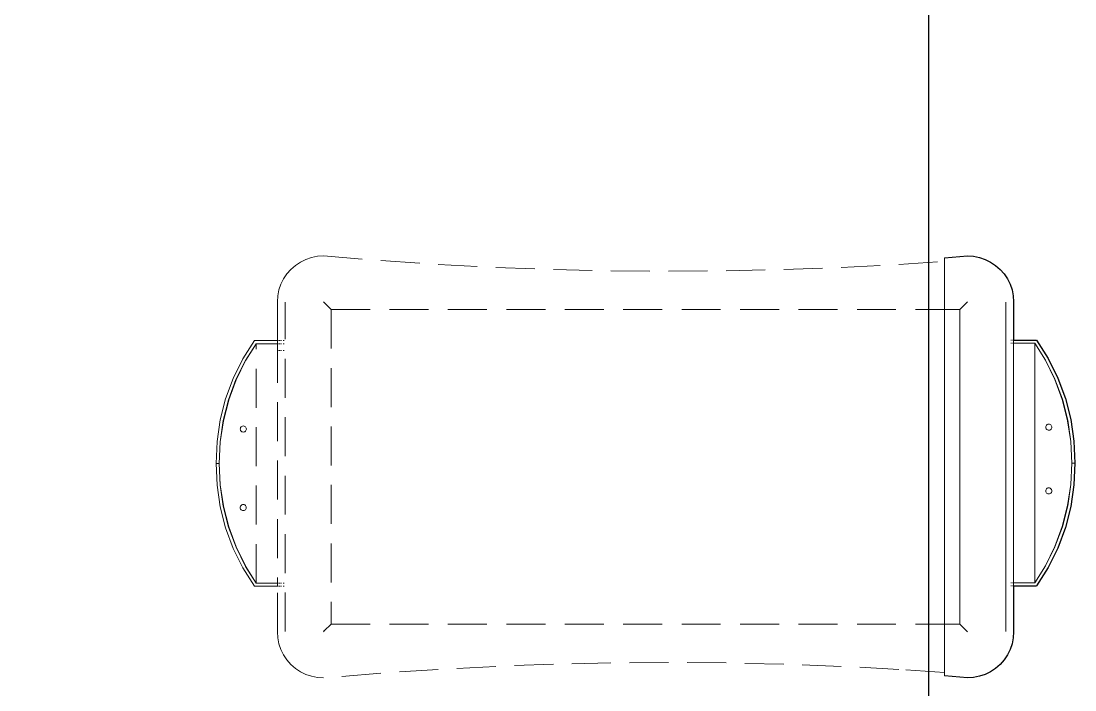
# Model space of a CAD drawing. Header units: millimetres. Extents: x 2562 to 7288, y 778 to 5635.
# Drawn here: x 5823.6 to 5892.4, y 1605 to 1648.6 of the extents above; entities that cross this region are included whole.
import ezdxf

# ---------------------------------------------------------------- set-up
doc = ezdxf.new("R2010")
doc.units = ezdxf.units.MM
doc.linetypes.add('DASHEDX2', pattern=[38.1, 25.4, -12.7])
doc.layers.add('0-gnl-gor3', color=252, linetype='Continuous')
doc.layers.add('2-tef-sabit', color=251, linetype='Continuous')

# ---------------------------------------------------------------- blocks, each defined once
blk = doc.blocks.new('GARBAGE')
at = {"layer": '0-gnl-gor3', "color": 54, "linetype": 'DASHEDX2', "lineweight": 9}
for p, q in [((-16.51, 474.37), (-30.59, 472.27)), ((-2.25, 475), (-16.51, 474.37)), ((12.01, 474.37), (-2.25, 475)), ((-2.25, 475), (-2.25, 473)), ((26.09, 472.28), (12.01, 474.37)), ((-44.34, 468.75), (-57.63, 463.83)), ((-30.59, 472.27), (-44.34, 468.75)), ((-43.75, 466.84), (-30.19, 470.32)), ((-43.56, 466.7), (-30.02, 470.18)), ((-30.19, 470.32), (-16.31, 472.38)), ((-30.02, 470.18), (-16.21, 472.29)), ((-16.31, 472.38), (-2.25, 473)), ((-16.21, 472.29), (-2.25, 473)), ((-2.25, 473), (11.82, 472.37)), ((-2.25, 473), (11.71, 472.29)), ((11.71, 472.29), (25.35, 470.21)), ((11.82, 472.37), (25.71, 470.31)), ((25.53, 470.19), (25.35, 470.21)), ((25.53, 470.19), (39.06, 466.69)), ((25.71, 470.31), (39.26, 466.83)), ((39.84, 468.76), (26.09, 472.28)), ((53.12, 463.83), (39.84, 468.76)), ((-57.63, 463.83), (-70.3, 457.56)), ((-69.33, 455.8), (-56.84, 461.99)), ((-69.23, 455.72), (-56.67, 461.86)), ((-56.84, 461.99), (-43.75, 466.84)), ((-56.67, 461.86), (-43.7, 466.65)), ((-43.56, 466.7), (-43.7, 466.65)), ((39.06, 466.69), (52.18, 461.86)), ((39.26, 466.83), (52.35, 461.98)), ((52.18, 461.86), (64.49, 455.85)), ((52.35, 461.98), (64.84, 455.8)), ((65.8, 457.56), (53.12, 463.83)), ((-70.3, 457.56), (-82.25, 450)), ((-80.25, 448.89), (-69.33, 455.8)), ((-80.25, 448.89), (-69.6, 455.49)), ((-69.6, 455.49), (-69.33, 455.66)), ((-69.23, 455.72), (-69.33, 455.66)), ((-26.66, 457.23), (-26.59, 457.75)), ((-26.59, 456.71), (-26.66, 457.23)), ((-26.59, 457.75), (-26.39, 458.23)), ((-26.39, 456.23), (-26.59, 456.71)), ((-26.39, 458.23), (-26.07, 458.64)), ((-26.07, 455.82), (-26.39, 456.23)), ((-26.07, 458.64), (-25.66, 458.96)), ((-25.66, 455.5), (-26.07, 455.82)), ((-25.66, 458.96), (-25.17, 459.16)), ((-25.17, 455.3), (-25.66, 455.5)), ((-25.17, 459.16), (-24.66, 459.23)), ((-24.66, 455.23), (-25.17, 455.3)), ((-24.66, 459.23), (-24.14, 459.16)), ((-24.14, 455.3), (-24.66, 455.23)), ((-24.14, 459.16), (-23.66, 458.96)), ((-23.66, 455.5), (-24.14, 455.3)), ((-23.66, 458.96), (-23.24, 458.64)), ((-23.24, 455.82), (-23.66, 455.5)), ((-23.24, 458.64), (-22.92, 458.23)), ((-22.92, 456.23), (-23.24, 455.82)), ((-22.92, 458.23), (-22.72, 457.75)), ((-22.72, 456.71), (-22.92, 456.23)), ((-22.72, 457.75), (-22.66, 457.23)), ((-22.66, 457.23), (-22.72, 456.71)), ((24.51, 457.29), (24.58, 457.81)), ((24.58, 456.77), (24.51, 457.29)), ((24.58, 457.81), (24.78, 458.29)), ((24.78, 456.29), (24.58, 456.77)), ((24.78, 458.29), (25.09, 458.71)), ((25.09, 455.88), (24.78, 456.29)), ((25.09, 458.71), (25.51, 459.02)), ((25.51, 455.56), (25.09, 455.88)), ((25.51, 459.02), (25.99, 459.22)), ((25.99, 455.36), (25.51, 455.56)), ((25.99, 459.22), (26.51, 459.29)), ((26.51, 455.29), (25.99, 455.36)), ((26.51, 459.29), (27.03, 459.22)), ((27.03, 455.36), (26.51, 455.29)), ((27.03, 459.22), (27.51, 459.02)), ((27.51, 455.56), (27.03, 455.36)), ((27.51, 459.02), (27.92, 458.71)), ((27.92, 455.88), (27.51, 455.56)), ((27.92, 458.71), (28.24, 458.29)), ((28.24, 456.29), (27.92, 455.88)), ((28.24, 458.29), (28.44, 457.81)), ((28.44, 456.77), (28.24, 456.29)), ((28.44, 457.81), (28.51, 457.29)), ((28.51, 457.29), (28.44, 456.77)), ((64.74, 455.72), (64.49, 455.85)), ((64.74, 455.72), (75.75, 448.89)), ((64.84, 455.8), (75.75, 448.89)), ((77.75, 450), (65.8, 457.56)), ((-82.25, 435), (-82.25, 450)), ((75.75, 448.89), (-80.25, 448.89)), ((-80.25, 435), (-80.25, 448.89)), ((75.75, 448.89), (75.75, 435)), ((77.75, 435), (77.75, 450)), ((-115.26, 433.98), (-118.98, 432.72)), ((-111.42, 434.74), (-115.26, 433.98)), ((-107.5, 435), (-111.42, 434.74)), ((-82.25, 435), (-107.5, 435)), ((-82.25, 434.6), (-82.25, 435)), ((-80.25, 435), (-82.25, 435)), ((-82.25, 433.21), (-82.25, 434)), ((-80.25, 434.6), (-80.25, 435)), ((-80.25, 435), (75.75, 435)), ((-80.25, 433.21), (-80.25, 434)), ((-75.8, 435), (-75.8, 434.6)), ((-75.8, 434), (-75.8, 433.21)), ((75.75, 435), (75.75, 434.6)), ((77.75, 435), (75.75, 435)), ((75.75, 434), (75.75, 433.21)), ((77.75, 434.6), (77.75, 435)), ((107.5, 435), (77.75, 435)), ((77.75, 433.21), (77.75, 434)), ((111.42, 434.74), (107.5, 435)), ((115.26, 433.98), (111.42, 434.74)), ((118.98, 432.72), (115.26, 433.98)), ((-128.71, 426.21), (-131.3, 423.26)), ((-125.76, 428.8), (-128.71, 426.21)), ((-122.5, 430.98), (-125.76, 428.8)), ((-118.98, 432.72), (-122.5, 430.98)), ((107.34, 430), (-107.34, 430)), ((-82.25, 432.25), (-82.25, 432.75)), ((-82.25, 430.6), (-82.25, 431.17)), ((-80.25, 432.25), (-80.25, 432.75)), ((-80.25, 430.6), (-80.25, 431.17)), ((-75.8, 432.75), (-75.8, 432.25)), ((-75.8, 431.17), (-75.8, 430.6)), ((75.75, 432.75), (75.75, 432.25)), ((75.75, 431.17), (75.75, 430.6)), ((77.75, 432.25), (77.75, 432.75)), ((77.75, 430.6), (77.75, 431.17)), ((122.5, 430.98), (118.98, 432.72)), ((125.76, 428.8), (122.5, 430.98)), ((128.71, 426.21), (125.76, 428.8)), ((131.3, 423.26), (128.71, 426.21)), ((-133.48, 420), (-135.22, 416.48)), ((-131.3, 423.26), (-133.48, 420)), ((133.48, 420), (131.3, 423.26)), ((135.22, 416.48), (133.48, 420)), ((-136.48, 412.76), (-137.24, 408.92)), ((-135.22, 416.48), (-136.48, 412.76)), ((136.48, 412.76), (135.22, 416.48)), ((137.24, 408.92), (136.48, 412.76)), ((-137.24, 408.92), (-137.5, 405)), ((137.5, 405), (137.24, 408.92)), ((-137.5, 405), (-134.45, 367.58)), ((-107.5, 405), (-102.5, 400)), ((-102.5, 400), (-102.5, 0)), ((-102.5, 400), (102.5, 400)), ((106.96, 404.46), (102.5, 400)), ((102.5, 400), (102.5, 0)), ((106.96, 404.46), (106.85, 405)), ((107.5, 405), (106.96, 404.46)), ((134.45, 367.58), (137.5, 405)), ((-134.45, 367.58), (-131.95, 330.11)), ((131.95, 330.11), (134.45, 367.58)), ((-131.95, 330.11), (-130, 292.61)), ((130, 292.61), (131.95, 330.11)), ((-130, 292.61), (-128.61, 255.09)), ((128.61, 255.09), (130, 292.61)), ((-128.61, 255.09), (-127.78, 217.55)), ((127.78, 217.55), (128.61, 255.09)), ((-127.78, 217.55), (-127.5, 180)), ((127.5, 180), (127.78, 217.55)), ((-127.5, 180), (-127.78, 142.45)), ((127.78, 142.45), (127.5, 180)), ((-127.78, 142.45), (-128.61, 104.91)), ((128.61, 104.91), (127.78, 142.45)), ((-128.61, 104.91), (-130, 67.39)), ((130, 67.39), (128.61, 104.91)), ((-130, 67.39), (-131.95, 29.89)), ((131.95, 29.89), (130, 67.39)), ((-131.95, 29.89), (-133.94, 0)), ((133.94, 0), (131.95, 29.89))]:
    blk.add_line(p, q, dxfattribs=at)
at = {"layer": '0-gnl-gor3', "color": 54, "lineweight": 9}
for p, q in [((-102.5, 0), (102.5, 0)), ((102.5, 0), (102.5, -9.97)), ((102.5, 0), (136.28, 0)), ((-136.28, 0), (-102.5, 0)), ((-102.5, 0), (-102.5, -9.97)), ((-107.5, -14.97), (-102.5, -9.97)), ((102.5, -9.97), (-102.5, -9.97)), ((102.5, -9.97), (107.5, -14.97)), ((-107.34, -39.97), (107.34, -39.97)), ((-82.5, -43.18), (-82.5, -43.59)), ((-82.5, -44.3), (-82.5, -44.8)), ((-82.5, -44.97), (-80.5, -44.97)), ((-80.5, -43.59), (-80.5, -43.18)), ((-80.5, -44.8), (-80.5, -44.3)), ((-80.5, -58.86), (-80.5, -44.97)), ((-80.5, -44.97), (75.5, -44.97)), ((75.5, -43.18), (75.5, -43.59)), ((75.5, -44.3), (75.5, -44.8)), ((75.5, -44.97), (75.5, -58.86)), ((75.5, -44.97), (77.5, -44.97)), ((77.5, -43.18), (77.5, -43.59)), ((77.5, -44.3), (77.5, -44.8)), ((-69.59, -65.77), (-80.5, -58.86)), ((75.5, -58.86), (-80.5, -58.86)), ((-69.48, -65.69), (-80.5, -58.86)), ((75.5, -58.86), (64.48, -65.69)), ((75.5, -58.86), (64.58, -65.77)), ((-57.1, -71.95), (-69.59, -65.77)), ((-56.92, -71.83), (-69.48, -65.69)), ((-27.87, -67.79), (-27.77, -67.28)), ((-27.83, -68.31), (-27.87, -67.79)), ((-27.65, -68.81), (-27.83, -68.31)), ((-27.77, -67.28), (-27.55, -66.81)), ((-27.55, -66.81), (-27.21, -66.41)), ((-27.21, -66.41), (-26.78, -66.12)), ((-26.78, -66.12), (-26.29, -65.94)), ((-26.29, -65.94), (-25.77, -65.9)), ((-25.77, -65.9), (-25.25, -66)), ((-25.25, -66), (-24.78, -66.22)), ((-24.78, -66.22), (-24.39, -66.56)), ((-24.39, -66.56), (-24.09, -66.99)), ((-23.97, -68.52), (-24.2, -68.99)), ((-24.09, -66.99), (-23.92, -67.48)), ((-23.87, -68), (-23.97, -68.52)), ((-23.92, -67.48), (-23.87, -68)), ((13.68, -67.9), (13.74, -67.38)), ((13.74, -68.42), (13.68, -67.9)), ((13.74, -67.38), (13.94, -66.9)), ((13.94, -68.9), (13.74, -68.42)), ((13.94, -66.9), (14.26, -66.48)), ((14.26, -66.48), (14.68, -66.17)), ((14.68, -66.17), (15.16, -65.97)), ((15.16, -65.97), (15.68, -65.9)), ((15.68, -65.9), (16.19, -65.97)), ((16.19, -65.97), (16.68, -66.17)), ((16.68, -66.17), (17.09, -66.48)), ((17.09, -66.48), (17.41, -66.9)), ((17.41, -66.9), (17.61, -67.38)), ((17.61, -68.42), (17.41, -68.9)), ((17.61, -67.38), (17.68, -67.9)), ((17.68, -67.9), (17.61, -68.42)), ((64.48, -65.69), (51.92, -71.83)), ((64.58, -65.77), (52.09, -71.96)), ((-44.01, -76.8), (-57.1, -71.95)), ((-43.82, -76.67), (-56.92, -71.83)), ((-27.36, -69.24), (-27.65, -68.81)), ((-26.96, -69.58), (-27.36, -69.24)), ((-26.49, -69.8), (-26.96, -69.58)), ((-25.98, -69.9), (-26.49, -69.8)), ((-25.46, -69.86), (-25.98, -69.9)), ((-24.96, -69.68), (-25.46, -69.86)), ((-24.53, -69.39), (-24.96, -69.68)), ((-24.2, -68.99), (-24.53, -69.39)), ((14.26, -69.31), (13.94, -68.9)), ((14.68, -69.63), (14.26, -69.31)), ((15.16, -69.83), (14.68, -69.63)), ((15.68, -69.9), (15.16, -69.83)), ((16.19, -69.83), (15.68, -69.9)), ((16.68, -69.63), (16.19, -69.83)), ((17.09, -69.31), (16.68, -69.63)), ((17.41, -68.9), (17.09, -69.31)), ((51.92, -71.83), (38.95, -76.61)), ((52.09, -71.96), (39, -76.81)), ((-30.45, -80.28), (-44.01, -76.8)), ((-30.28, -80.16), (-43.82, -76.67)), ((-16.57, -82.34), (-30.45, -80.28)), ((-30.1, -80.18), (-30.28, -80.16)), ((-16.46, -82.26), (-30.1, -80.18)), ((-2.5, -82.97), (-16.57, -82.34)), ((-2.5, -82.97), (-16.46, -82.26)), ((11.46, -82.26), (-2.5, -82.97)), ((11.57, -82.34), (-2.5, -82.97)), ((25.28, -80.15), (11.46, -82.26)), ((25.45, -80.28), (11.57, -82.34)), ((38.81, -76.67), (25.28, -80.15)), ((39, -76.81), (25.45, -80.28)), ((38.95, -76.61), (38.81, -76.67)), ((-2.5, -84.97), (-2.5, -82.97))]:
    blk.add_line(p, q, dxfattribs=at)
at = {"layer": '0-gnl-gor3'}
for p, q in [((137.5, -14.97), (136.28, 0)), ((-136.28, 0), (-137.5, -14.97)), ((-137.5, -14.97), (-137.24, -18.88)), ((-137.24, -18.88), (-136.48, -22.73)), ((136.48, -22.73), (137.24, -18.88)), ((137.24, -18.88), (137.5, -14.97)), ((-136.48, -22.73), (-135.22, -26.45)), ((-135.22, -26.45), (-133.48, -29.97)), ((133.48, -29.97), (135.22, -26.45)), ((135.22, -26.45), (136.48, -22.73)), ((-133.48, -29.97), (-131.3, -33.23)), ((-131.3, -33.23), (-128.71, -36.18)), ((128.71, -36.18), (131.3, -33.23)), ((131.3, -33.23), (133.48, -29.97)), ((-128.71, -36.18), (-125.76, -38.77)), ((-125.76, -38.77), (-122.5, -40.95)), ((-122.5, -40.95), (-118.98, -42.69)), ((118.98, -42.69), (122.5, -40.95)), ((122.5, -40.95), (125.76, -38.77)), ((125.76, -38.77), (128.71, -36.18)), ((-118.98, -42.69), (-115.26, -43.95)), ((-115.26, -43.95), (-111.42, -44.71)), ((-111.42, -44.71), (-107.5, -44.97)), ((-107.5, -44.97), (-82.5, -44.97)), ((-82.5, -44.97), (-82.5, -59.97)), ((77.5, -44.97), (77.5, -59.97)), ((77.5, -44.97), (107.5, -44.97)), ((107.5, -44.97), (111.42, -44.71)), ((111.42, -44.71), (115.26, -43.95)), ((115.26, -43.95), (118.98, -42.69)), ((-82.5, -59.97), (-70.55, -67.53)), ((65.56, -67.52), (77.5, -59.97)), ((-70.55, -67.53), (-57.87, -73.8)), ((52.88, -73.8), (65.56, -67.52)), ((-57.87, -73.8), (-44.59, -78.73)), ((39.59, -78.72), (52.88, -73.8)), ((-44.59, -78.73), (-30.84, -82.25)), ((-30.84, -82.25), (-16.76, -84.34)), ((11.76, -84.33), (25.84, -82.24)), ((25.84, -82.24), (39.59, -78.72)), ((-16.76, -84.34), (-2.5, -84.97)), ((-2.5, -84.97), (11.76, -84.33))]:
    blk.add_line(p, q, dxfattribs=at)
blk = doc.blocks.new('DELIUNIT')
at = {"layer": '0-gnl-gor3', "xscale": -0.0999999999999999, "yscale": 0.0999999999999999, "zscale": 0.1, "rotation": 180.000042537434}
blk.add_blockref('GARBAGE', (-173.982, 0), dxfattribs=at)

msp = doc.modelspace()

# ---------------------------------------------------------------- linework, layer by layer
at = {"layer": '2-tef-sabit', "ltscale": 7}
msp.add_lwpolyline([(5882.799, 1754.621), (5882.799, 1424.602), (5771.594, 1424.602), (5771.594, 1754.621)], close=True, dxfattribs=at)

# ---------------------------------------------------------------- block references
at = {"layer": '2-tef-sabit', "rotation": 270}
msp.add_blockref('DELIUNIT', (5883.854, 1445.602), dxfattribs=at)

doc.saveas('drawing.dxf')
